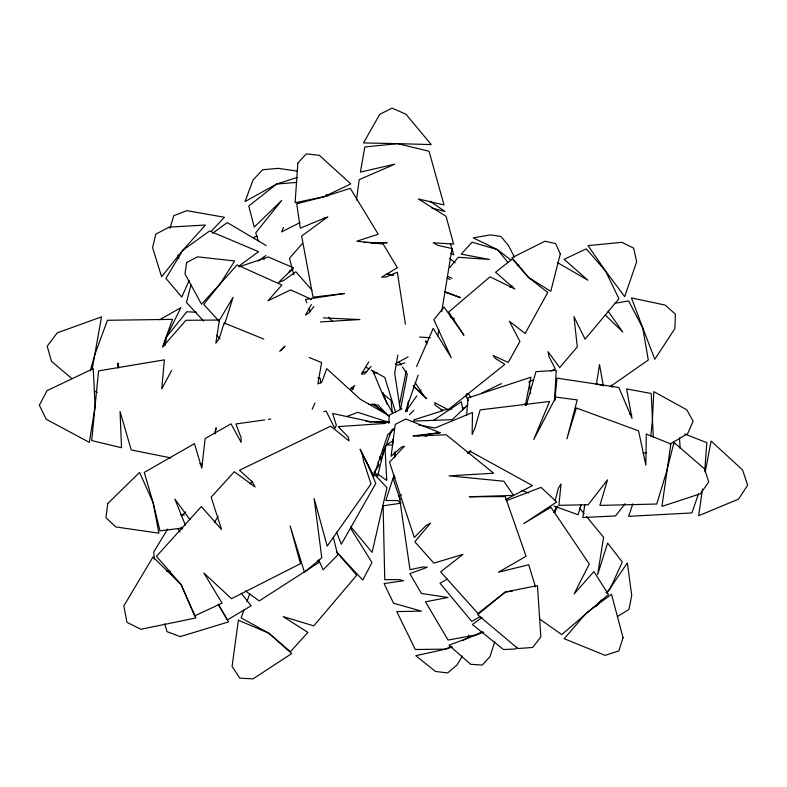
<?xml version="1.0" encoding="UTF-8"?>
<svg xmlns="http://www.w3.org/2000/svg" width="787" height="787" viewBox="0 0 787 787"><rect width="100%" height="100%" fill="white"/><g stroke="black" fill="none" stroke-linecap="round" stroke-linejoin="round"><path stroke-width="1.18" d="M468.649 635.089L468.609 637.519L463.13 640.284M394.936 456.539L395.143 451.699M117.755 367.883L117.971 363.063L118.788 367.883M388.758 423.495L389.24 415.142L401.96 408.728M554.491 400.593L556.252 370.362L535.937 371.651L526.316 405.413M704.729 470.744L706.824 442.668L684.66 434.011M466.632 415.27L468.029 397.937L530.91 377.199L525.401 405.335M554.796 400.731L556.97 378.144L618.838 387.47L632 418.418L626.57 388.935L651.174 393.49L653.348 437.415M650.76 436.136L652.315 421.527L653.84 391.651L686.785 409.801L693.14 421.193L687.612 433.706L669.963 444.124M554.983 512.593L555.514 507.89M407.027 411.699L408.394 401.085M356.462 200.105L359.206 179.633L394.858 164.149L360.407 172.097L364.843 146.953L397.622 143.647L431.217 144.592L406.013 114.263L392.152 108.124L379.728 114.331L363.535 142.939L397.622 143.647L429.043 151.252L444.016 204.954L418.34 198.963L446.072 216.336L453.597 244.088L433.253 242.77L437.936 245.347L452.004 248.554L441.753 311.622M165.162 345.375L166.352 337.072L180.892 307.648L159.653 319.729M702.516 489.002L698.649 515.721L738.54 499.125L747.65 485.176L742.613 470.026L711.123 441.025L705.182 472.072M584.81 504.644L582.833 517.512L615.473 515.938L625.134 503.739M596.379 384.587L599.507 364.627L603.383 386.004M437.818 335.882L438.802 329.822M397.838 355.085L394.671 373.127L400.239 409.555M399.432 404.715L406.249 370.972M92.118 369.644L101.503 316.876L57.195 332.891L47.181 346.201L51.48 361.312L71.912 378.655M400.603 408.955L407.302 374.081L402.482 367.037M214.92 433.814L216.159 427.803L214.733 433.647M384.007 449.416L377.662 476.145L374.976 472.239M555.228 500.611L558.298 488.333L561.052 483.897L558.868 505.323L588.164 504.762L607.505 479.863L599.901 505.402L656.752 504.024L666.264 472.771L673.987 442.451L704.483 468.855L708.743 481.978L700.45 493.754L661.956 506.375L670.858 443.957L646.294 434.04L645.852 465.215L638.582 430.833L576.359 407.991L566.915 438.831L577.225 399.924L555.917 397.081L533.753 439.5L549.552 401.478L480.168 409.879L474.827 428.423L472.141 434.562L472.485 412.477L435.152 427.961L418.773 425.01M190.995 284.825L186.48 302.474L203.646 321.076M90.269 370.775L94.961 354.219L107.435 320.279L172.501 319.365L162.516 347.136L185.909 320.299L219.435 320.024L215.825 343.24L219.219 338.508L224.128 322.955L263.802 339.069M466.701 394.267L466.13 396.245L468.186 400.553M169.982 228.358L173.73 215.756L186.785 210.641L224.413 217.271L211.024 231.535M581.131 504.752L578.052 514.747L553.999 506.041M163.548 346.142L166.352 337.072L186.824 311.77L196.494 312.242M224.689 323.929L233.08 297.289L218.973 321.037L203.725 304.441L219.976 284.068L237.054 264.904L281.864 285.022L268.013 300.762L290.698 289.891L311.514 299.385M494.757 641.592L490.016 656.574L482.293 665.074L470.646 664.317L449.003 645.212L483.661 632.158M394.012 475.151L385.807 500.493L397.74 500.581L401.075 503.149L383.131 505.834L384.754 579.714L398.812 579.596L403.642 580.717L384.086 583.59L393.579 603.255L421.399 611.115L396.746 611.597L415.329 649.501L445.599 649.147L452.368 646.973M632.817 503.857L628.656 516.331L691.921 512.927L698.482 493.764M373.668 476.322L360.151 449.338L373.668 476.322L387.883 434.434L394.513 429.112M405.433 411.483L418.153 375.094M244.019 609.817L241.156 617.874L268.947 633.269L290.364 651.754L307.874 632.414L283.133 616.585L313.787 625.881L356.708 575.208L336.413 551.726L362.777 580.098L371.985 562.479L350.49 528.097M246.882 601.76L249.735 593.703M283.458 227.551L281.559 231.909L300.034 222.603M416.598 366.506L433.214 328.346L451.295 357.751L433.863 319.758L444.035 307.068L463.956 335.242L448.679 312.016L490.035 276.808L514.875 289.026L495.564 272.243L512.367 259.021L528.5 277.427L547.732 292.489L525.155 333.501L509.386 321.253L519.932 341.45L508.215 362.463L493.115 355.488L495.357 358.429L504.841 364.342L448.256 409.683L434.699 402.678L435.191 405.148L442.884 410.676L413.864 419.845M189.205 280.379L181.797 297.053L165.939 278.391L182.761 250.305L205.456 225.043L169.057 227.128L155.767 234.211L152.589 247.659L161.61 276.768L182.761 250.305L209.578 230.985L258.559 251.673L238.805 266.163M312.193 409.24L315.026 403.013M171.615 370.52L161.738 388.886L164.375 359.846L98.552 370.884L91.695 440.582L121.532 447.714L120.047 411.483L131.222 449.928L170.927 457.926M553.841 512.455L557.294 506.139M311.357 304.589L305.504 315.095L308.927 312.921L313.865 306.546M554.087 512.593L557.767 506.405M368.818 361.794L361.43 374.159L364.529 373.923L370.982 366.417M462.402 655.984L456.922 665.094L447.646 672.924L435.467 671.459L415.792 655.679L445.599 649.147L451.079 646.373M167.601 529.09L153.691 552.041L154.38 559.075M351.661 390.47L354.73 385.492L349.989 389.181M214.29 522.45L218.176 516.341M516.921 647.101L515.652 649L503.513 649.531L472.348 624.504L482.047 617.47M253.67 238.609L254.998 236.671L257.27 236.07M405.62 411.837L416.815 395.881M419.609 391.887L421.015 389.899M373.973 472.357L379.009 465.501L378.035 461.969M595.848 606.639L601.268 599.96M606.679 593.29L627.357 562.912L631.735 595.503L628.97 609.394L617.815 616.329M449.741 267.57L458.28 257.28L489.475 259.454L461.221 254.122L472.102 242.18L497.6 249.725L510.733 259.976M302.11 243.842L289.439 258.343L293.856 274.85M250 483.887L252.509 481.241M409.545 414.798L413.765 410.352M389.555 434.021L391.228 432.279M280.713 350.628L284.943 346.28L279.67 351.327M467.911 404.725L452.259 419.658L413.244 421.084M181.177 516.026L185.693 511.934M395.123 477.483L393.244 479.067L400.13 499.745M606 592.562L609.777 589.483L622.291 562.016L607.594 543.05L597.658 574.589L603.59 537.324L586.512 516.538M393.559 428.571L391.67 429.997L380.947 460.07L379.55 456.883M258.264 261.127L265.878 255.519M212.51 233.296L227.295 222.583L266.144 245.564M288.888 272.145L292.882 269.341M610.25 386.565L648.301 360.023L642.743 327.933L631.469 297.919L665.163 305.1L675.403 314.19L674.862 328.651L654.833 359.265L642.743 327.933L628.636 300.929L614.499 303.349M433.489 420.386L461.349 401.734L462.845 409.889M289.685 271.003L292.725 268.987M467.812 453.617L470.813 451.689L532.445 485.569L505.736 499.568M467.271 452.83L470.754 450.587M385.728 445.285L392.939 440.868M447.213 579.104L440.041 583.285L471.738 621.415L480.05 616.614M396.461 363.25L408.158 356.836M509.868 287.107L512.022 285.986M482.333 631.656L475.742 634.942L448.059 640.057L425.482 601.809L448.01 597.471L421.419 593.457L409.86 573.654L427.302 567.27L422.757 566.974L409.997 569.699L399.235 495.751L401.527 494.934M529.139 381.843L533.507 379.678M550.949 371.031L555.317 368.877L548.933 356.541L548.008 351.622L559.675 367.608L577.294 346.9L573.969 316.659L585.036 339.158L618.946 298.775L605.587 271.082L588.037 245.603L621.897 242.347L633.663 248.151L636.644 261.776L624.711 296.65L605.587 271.082L586.256 248.869L564.122 259.317L587.869 280.211L557.383 262.514M481.703 393.166L501.496 383.594M506.218 500.739L541.023 487.399L556.675 501.978L523.689 523.65L550.9 507.251L589.306 564.043L574.097 593.929L593.949 571.598L608.489 594.539L561.731 634.597L539.685 619.054M346.369 416.648L357.81 412.329L387.942 422.068M373.766 373.609L377.111 372.349M404.872 362.837L398.183 365.188L395.399 363.83M239.081 266.852L268.288 256.955L293.492 267.826L278.637 282.444L283.753 280.457L295.823 271.771L311.967 290.088M297.161 177.469L276.63 184.03L245.023 201.57L253.06 180.075L262.543 169.756L278.283 168.339L297.584 171.163M643.127 453.342L646.707 452.505M524.752 403.77L527.182 403.416M362.177 372.448L366.831 371.779M440.051 432.693L413.047 435.89L417.71 435.919L440.051 432.693L405.758 418.999L395.222 424.4L391.09 456.322L401.409 447.164L404.498 446.17L389.506 462.185L414.306 537.511L425.934 525.677L430.499 523.178L414.818 541.79L433.863 563.148L462.933 554.382L440.641 571.874L477.975 613.457L505.303 592.021L537.452 585.607L540.836 636.998L532.622 647.475L517.836 648.527L477.65 614.696L505.303 592.021L512.347 591.096M264.766 419.884L235.864 423.986L241.009 437.444L241.137 442.353L231.034 423.849L205.151 438.526L201.777 468.226L194.458 443.632L144.267 472.407L153.081 502.588L159.968 530.841L182.751 528.008M268.377 419.373L270.787 419.028M323.772 411.522L326.182 411.178L334.878 428.472L336.344 425.147L332.596 413.49L370.116 421.576L389.535 421.832M440.986 410.243L451.895 409.073M462.795 407.912L465.215 407.656M296.847 182.387L276.63 184.03L248.761 205.997L254.25 227.099L281.726 200.429L255.745 232.785L258.303 240.97M385.807 423.386L338.243 426.613L348.425 437.208L348.956 440.897L330.658 426.141L239.514 470.262L252.45 482.047L255.136 487.025L234.3 471.728L211.142 497.187L221.531 529.513L201.374 506.553L156.465 556.33L181.079 584.525L195.894 617.943L140.873 629.285L126.963 622.301L123.825 605.97L153.003 556.999L181.079 584.525L194.645 615.887L222.072 603.157L203.863 572.995L231.496 598.7L300.477 563.669L290.128 525.854L304.451 572.208L321.785 557.845L314.151 498.555L327.215 546.109L370.992 483.966L363.86 461.969L362.177 453.951M320.457 321.913L359.905 319.561L323.378 317.899M324.382 217.655L326.792 217.566M374.051 422.373L389.555 422.403M371.612 243.055L387.184 242.74L364.145 242.435M386.624 444.999L392.752 444.999M166.775 571.372L170.425 571.362M417.71 435.919L446.17 434.758L493.675 473.223L449.102 475.86L503.828 481.231L513.616 495.397L469.308 496.764L505.224 496.587L526.06 556.261L498.437 572.257L528.707 564.732L535.494 586.836M419.638 337.023L430.302 337.79M368.503 404.311L378.183 405.069L388.158 415.89M386.506 274.043L393.707 275.086L387.666 273.886M366.044 421.33L372.094 422.245M199.809 463.75L202.21 464.232M180.715 514.482L184.306 515.21M317.85 377.78L320.25 378.321L320.683 383.161M425.373 341.784L427.577 342.345M431.945 208.122L445.029 211.477L430.027 201.246M595.995 383.781L601.937 385.335M444.468 291.987L460.523 297.653L444.724 291.574M629.531 413.893L631.813 414.7M521.722 490.409L528.539 492.987M427.705 341.794L425.492 340.928L426.997 343.968M309.143 357.485L321.617 362.551L317.83 383.977L321.962 381.833L326.713 368.67L360.259 399.196L389.329 415.949M447.498 276.355L451.945 278.214M422.216 434.729L426.711 436.618M94.165 390.982L97.49 392.398M450.666 253.266L453.853 254.89L450.341 243.38M365.945 367.224L369.083 368.926M371.179 370.047L384.774 377.396L395.615 412.29M451.079 317.161L454.207 318.961L450.046 316.443M447.046 277.811L450.085 279.582M372.212 403.859L386.319 413.224M377.799 474.03L386.742 480.454L384.961 446.868M245.396 590.899L259.248 600.904L318.646 562.675L317.732 560.433M517.305 265.101L519.184 266.567L518.121 264.462M382.492 393.569L391.011 400.327L392.27 412.467M449.525 258.195L455.211 262.828M326.212 194.428L327.943 196.091M413.352 385.925L426.702 398.753L413.214 385.807M605.213 314.948L622.792 332.035L608.095 311.14M374.238 403.81L381.085 410.716M328.504 317.161L332.685 321.608M373.884 473.744L386.968 487.674L372.084 552.385L350.54 526.385M216.73 335.252L219.996 338.794M579.527 508.028L584.18 513.704M508.097 262.642L497.6 249.725L473.213 237.871L490.39 234.88L500.906 236.474L508.51 245.524L514.383 257.103M241.343 593.339L251.142 605.783L227.394 619.94L218.117 604.062M351.691 387.273L353.156 389.231M189.952 519.646L174.901 499.165L185.427 525.293M467.97 393.274L470.803 397.268M415.103 382.502L423.986 396.117M399.048 362.01L401.114 365.03M178.049 528.864L180.075 531.914M218.697 605.055L228.545 621.907L180.253 636.614L167.011 631.646L164.719 623.855M392.074 411.975L383.82 397.11L372.812 370.805M611.155 385.177L612.247 387.293M318.705 559.921L323.113 569.837L337.682 555.002L333.344 537.275M181.04 527.123L182.043 529.356M336.462 531.973L341.322 544.24L375.832 483.425L365.65 459.913M306.812 302.788L305.523 299.424L344.657 293.462L313.039 297.152L301.647 236.061L327.795 216.828L300.29 228.132L296.719 203.784L324.057 196.72L350.304 188.339L378.222 234.241L356.806 241.206L383.151 244.049L397.376 267.737L381.606 277.191L385.866 277.034L397.327 272.213L405.403 324.214M308.966 308.406L310.265 311.78M382.994 392.585L387.125 404.154M263.419 257.349L264.147 259.69M177.901 254.86L178.934 258.313M674.144 441.458L674.784 443.829M466.238 393.933L466.76 396.146M392.605 439.362L393.057 442.973M394.277 452.594L394.877 457.404M529.208 381.498L530.674 393.343M679.486 437.798L680.165 448.501M297.86 163.125L295.095 202.731L324.057 196.72L350.795 183.902L319.325 155.314L306.251 153.859L297.86 163.125M107.75 503.552L105.94 517.669L115.787 526.946L158.895 533.153L153.081 502.588L139.584 472.387L107.75 503.552M238.382 620.205L232.086 666.373L239.809 678.148L253.03 678.876L291.761 653.554L268.947 633.269L238.382 620.205M186.657 262.524L184.975 273.925L201.492 304.175L219.976 284.068L234.683 260.969L197.458 256.828L186.657 262.524M95.119 406.436L89.334 442.373L46.226 419.274L39.35 405.207L47.063 390.637L93.23 368.67L95.119 406.436M560.295 253.955L550.792 291.318L528.5 277.427L511.953 257.723L544.948 241.225L555.612 243.527L560.295 253.955M623.048 637.726L618.877 650.869L605.124 655.364L564.2 638.7L586.689 612.64L611.509 594.283L623.048 637.726"/></g></svg>
